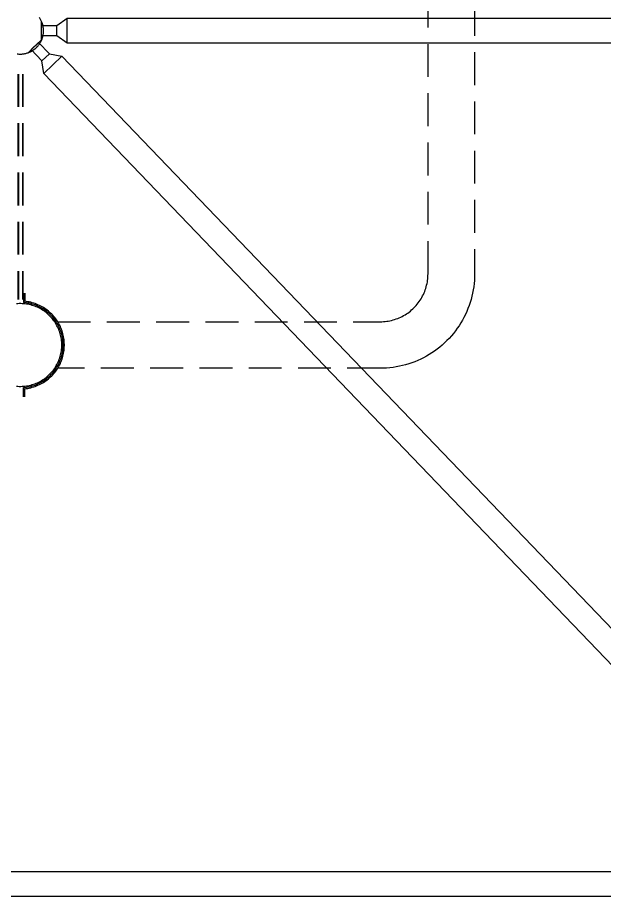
# Model space of a CAD drawing. Header units: centimetres. Extents: x 77182 to 116086, y 20619 to 33555.
# Drawn here: x 87300.2 to 87413.6, y 22556 to 22726 of the extents above; entities that cross this region are included whole.
import ezdxf

# ---------------------------------------------------------------- set-up
doc = ezdxf.new("R2010")
doc.units = ezdxf.units.CM
doc.header["$LTSCALE"] = 100
doc.linetypes.add('HIDDEN', pattern=[9.525, 6.35, -3.175])
doc.layers.add('A-ELEV-02', color=253, linetype='Continuous')
doc.layers.add('M-PIPE', color=235, linetype='Continuous')

# ---------------------------------------------------------------- blocks, each defined once
blk = doc.blocks.new('A$Ccc9a2781')
at = {"linetype": 'HIDDEN', "ltscale": 0.1}
for points in [[(702.5, 237.5), (702.5, 1047.3)], [(792.5, 1047.3), (792.5, 237.5)], [(-90.5, 624), (-90.5, 188)], [(-89.5, 624), (-89.5, 188)], [(-81.5, 624), (-81.5, 188)], [(-80.5, 624), (-80.5, 188)], [(792.5, 237.5), (792.4, 231.3), (792.1, 225), (791.5, 218.8), (790.8, 212.6), (789.8, 206.5), (788.7, 200.4), (787.3, 194.3), (785.7, 188.3), (783.9, 182.3), (782, 176.4), (779.8, 170.5), (777.4, 164.8), (774.8, 159.1), (772, 153.5), (769.1, 148.1), (765.9, 142.7), (762.6, 137.4), (759.1, 132.3), (755.4, 127.2), (751.6, 122.3), (747.6, 117.6), (743.4, 112.9), (739, 108.5), (734.6, 104.1), (729.9, 99.9), (725.2, 95.9), (720.3, 92.1), (715.2, 88.4), (710.1, 84.9), (704.8, 81.6), (699.4, 78.4), (694, 75.5), (688.4, 72.7), (682.7, 70.1), (677, 67.7), (671.1, 65.5), (665.2, 63.6), (659.2, 61.8), (653.2, 60.2), (647.1, 58.8), (641, 57.7), (634.9, 56.7), (628.7, 56), (622.5, 55.4), (616.2, 55.1), (610, 55)], [(610, 145), (613.2, 145.1), (616.3, 145.2), (619.5, 145.5), (622.6, 145.9), (625.7, 146.3), (628.8, 146.9), (631.9, 147.6), (635, 148.4), (638, 149.3), (641, 150.3), (643.9, 151.4), (646.9, 152.7), (649.7, 154), (652.6, 155.4), (655.3, 156.9), (658.1, 158.5), (660.7, 160.2), (663.3, 161.9), (665.9, 163.8), (668.4, 165.7), (670.8, 167.8), (673.1, 169.9), (675.4, 172.1), (677.6, 174.4), (679.7, 176.7), (681.8, 179.1), (683.7, 181.6), (685.6, 184.2), (687.3, 186.8), (689, 189.4), (690.6, 192.2), (692.1, 194.9), (693.5, 197.8), (694.8, 200.6), (696.1, 203.6), (697.2, 206.5), (698.2, 209.5), (699.1, 212.5), (699.9, 215.6), (700.6, 218.7), (701.2, 221.8), (701.6, 224.9), (702, 228), (702.3, 231.2), (702.4, 234.3), (702.5, 237.5)], [(-13.4, 145), (610, 145)], [(610, 55), (-13.4, 55)]]:
    blk.add_lwpolyline(points, dxfattribs=at)
at = {"linetype": 'HIDDEN'}
for points in [[(-79.5, 200), (-79.5, 182.3)], [(-77, 200), (-77, 184.6)], [(-93.1, 20.4), (-90.3, 20.1), (-87.6, 20), (-84.8, 20), (-82, 20.1), (-79.2, 20.2), (-76.5, 20.5), (-73.7, 20.9), (-71, 21.3), (-68.3, 21.9), (-65.6, 22.5), (-62.9, 23.3), (-60.2, 24.1), (-57.6, 25), (-55, 26), (-52.5, 27.1), (-50, 28.3), (-47.5, 29.6), (-45.1, 31), (-42.7, 32.4), (-40.4, 33.9), (-38.1, 35.5), (-35.9, 37.2), (-33.8, 39), (-31.7, 40.8), (-29.7, 42.7), (-27.7, 44.7), (-25.8, 46.7), (-24, 48.8), (-22.3, 51), (-20.6, 53.2), (-19, 55.5), (-17.5, 57.8), (-16.1, 60.2), (-14.8, 62.6), (-13.5, 65.1), (-12.3, 67.6), (-11.3, 70.2), (-10.3, 72.8), (-9.4, 75.4), (-8.6, 78.1), (-7.8, 80.8), (-7.2, 83.5), (-6.7, 86.2), (-6.3, 88.9), (-5.9, 91.7), (-5.7, 94.5), (-5.5, 97.2), (-5.5, 100), (-5.5, 102.8), (-5.7, 105.5), (-5.9, 108.3), (-6.3, 111.1), (-6.7, 113.8), (-7.2, 116.5), (-7.8, 119.2), (-8.6, 121.9), (-9.4, 124.6), (-10.3, 127.2), (-11.3, 129.8), (-12.3, 132.4), (-13.5, 134.9), (-14.8, 137.4), (-16.1, 139.8), (-17.5, 142.2), (-19, 144.5), (-20.6, 146.8), (-22.3, 149), (-24, 151.2), (-25.8, 153.3), (-27.7, 155.3), (-29.7, 157.3), (-31.7, 159.2), (-33.8, 161), (-35.9, 162.8), (-38.1, 164.5), (-40.4, 166.1), (-42.7, 167.6), (-45.1, 169), (-47.5, 170.4), (-50, 171.7), (-52.5, 172.9), (-55, 174), (-57.6, 175), (-60.2, 175.9), (-62.9, 176.7), (-65.6, 177.5), (-68.3, 178.1), (-71, 178.7), (-73.7, 179.1), (-76.5, 179.5), (-79.2, 179.8), (-82, 179.9), (-84.8, 180), (-87.6, 180), (-90.3, 179.9), (-93.1, 179.6)], [(-79.5, 17.7), (-76.6, 18), (-73.8, 18.3), (-70.9, 18.8), (-68.1, 19.3), (-65.3, 20), (-62.5, 20.8), (-59.8, 21.6), (-57.1, 22.5), (-54.4, 23.6), (-51.8, 24.7), (-49.2, 25.9), (-46.6, 27.2), (-44.1, 28.6), (-41.6, 30.1), (-39.2, 31.7), (-36.9, 33.3), (-34.6, 35.1), (-32.4, 36.9), (-30.2, 38.8), (-28.1, 40.7), (-26.1, 42.8), (-24.1, 44.9), (-22.2, 47.1), (-20.4, 49.3), (-18.7, 51.6), (-17, 53.9), (-15.5, 56.4), (-14, 58.8), (-12.6, 61.3), (-11.3, 63.9), (-10.1, 66.5), (-9, 69.2), (-7.9, 71.8), (-7, 74.6), (-6.2, 77.3), (-5.4, 80.1), (-4.8, 82.9), (-4.2, 85.7), (-3.8, 88.5), (-3.4, 91.4), (-3.2, 94.3), (-3, 97.1), (-3, 100), (-3, 102.9), (-3.2, 105.7), (-3.4, 108.6), (-3.8, 111.5), (-4.2, 114.3), (-4.8, 117.1), (-5.4, 119.9), (-6.2, 122.7), (-7, 125.4), (-7.9, 128.2), (-9, 130.8), (-10.1, 133.5), (-11.3, 136.1), (-12.6, 138.7), (-14, 141.2), (-15.5, 143.6), (-17, 146.1), (-18.7, 148.4), (-20.4, 150.7), (-22.2, 152.9), (-24.1, 155.1), (-26.1, 157.2), (-28.1, 159.3), (-30.2, 161.2), (-32.4, 163.1), (-34.6, 164.9), (-36.9, 166.7), (-39.2, 168.3), (-41.6, 169.9), (-44.1, 171.4), (-46.6, 172.8), (-49.2, 174.1), (-51.8, 175.3), (-54.4, 176.4), (-57.1, 177.5), (-59.8, 178.4), (-62.5, 179.2), (-65.3, 180), (-68.1, 180.7), (-70.9, 181.2), (-73.8, 181.7), (-76.6, 182), (-79.5, 182.3)], [(-77, 15.4), (-74.1, 15.8), (-71.2, 16.2), (-68.3, 16.8), (-65.4, 17.4), (-62.6, 18.2), (-59.7, 19), (-57, 19.9), (-54.2, 21), (-51.5, 22.1), (-48.8, 23.3), (-46.2, 24.6), (-43.6, 26), (-41.1, 27.5), (-38.6, 29.1), (-36.2, 30.8), (-33.8, 32.5), (-31.5, 34.4), (-29.2, 36.3), (-27.1, 38.3), (-25, 40.3), (-22.9, 42.4), (-21, 44.6), (-19.1, 46.9), (-17.3, 49.2), (-15.6, 51.6), (-14, 54.1), (-12.4, 56.6), (-11, 59.1), (-9.6, 61.7), (-8.3, 64.4), (-7.1, 67.1), (-6, 69.8), (-5, 72.6), (-4.1, 75.4), (-3.3, 78.2), (-2.6, 81), (-2, 83.9), (-1.5, 86.8), (-1.1, 89.7), (-0.8, 92.7), (-0.6, 95.6), (-0.5, 98.5), (-0.5, 101.5), (-0.6, 104.4), (-0.8, 107.3), (-1.1, 110.3), (-1.5, 113.2), (-2, 116.1), (-2.6, 119), (-3.3, 121.8), (-4.1, 124.6), (-5, 127.4), (-6, 130.2), (-7.1, 132.9), (-8.3, 135.6), (-9.6, 138.3), (-11, 140.9), (-12.4, 143.4), (-14, 145.9), (-15.6, 148.4), (-17.3, 150.8), (-19.1, 153.1), (-21, 155.4), (-22.9, 157.6), (-25, 159.7), (-27.1, 161.7), (-29.2, 163.7), (-31.5, 165.6), (-33.8, 167.5), (-36.2, 169.2), (-38.6, 170.9), (-41.1, 172.5), (-43.6, 174), (-46.2, 175.4), (-48.8, 176.7), (-51.5, 177.9), (-54.2, 179), (-57, 180.1), (-59.7, 181), (-62.6, 181.8), (-65.4, 182.6), (-68.3, 183.2), (-71.2, 183.8), (-74.1, 184.2), (-77, 184.6)], [(-79.5, 0), (-79.5, 17.7)], [(-77, 0), (-77, 15.4)]]:
    blk.add_lwpolyline(points, dxfattribs=at)

msp = doc.modelspace()

# ---------------------------------------------------------------- linework, layer by layer
at = {"layer": 'A-ELEV-02'}
for points in [[(87300.11, 22718.95), (87300.26, 22718.93), (87300.41, 22718.92), (87300.56, 22718.91), (87300.71, 22718.91), (87300.86, 22718.91), (87301.01, 22718.92), (87301.16, 22718.93), (87301.31, 22718.95), (87301.46, 22718.97), (87301.61, 22719), (87301.76, 22719.03), (87301.92, 22719.07), (87302.07, 22719.12), (87302.14, 22719.14), (87302.22, 22719.17), (87302.29, 22719.2), (87302.36, 22719.22), (87302.44, 22719.25), (87302.51, 22719.29), (87302.58, 22719.32), (87302.66, 22719.35), (87302.73, 22719.39), (87302.8, 22719.42), (87302.87, 22719.46), (87302.94, 22719.5), (87303.01, 22719.54), (87303.08, 22719.58), (87303.14, 22719.62), (87303.21, 22719.67), (87303.28, 22719.71), (87303.34, 22719.76), (87303.41, 22719.81), (87303.47, 22719.85), (87303.53, 22719.9), (87303.59, 22719.95), (87303.65, 22720.01), (87303.71, 22720.06), (87303.77, 22720.11), (87303.83, 22720.17), (87303.89, 22720.22), (87303.94, 22720.28), (87304.05, 22720.39), (87304.15, 22720.51), (87304.25, 22720.63), (87304.34, 22720.75), (87304.43, 22720.88), (87304.51, 22721.01), (87304.59, 22721.13), (87304.67, 22721.26), (87304.73, 22721.4), (87304.8, 22721.53), (87304.86, 22721.67), (87304.92, 22721.81), (87304.97, 22721.95), (87305.01, 22722.1), (87305.06, 22722.25), (87305.09, 22722.4), (87305.13, 22722.55), (87305.15, 22722.7), (87305.17, 22722.78), (87305.18, 22722.86), (87305.19, 22722.94), (87305.19, 22723.02), (87305.2, 22723.1), (87305.2, 22723.18), (87305.21, 22723.26), (87305.21, 22723.33), (87305.21, 22723.41), (87305.21, 22723.49), (87305.21, 22723.57), (87305.2, 22723.65), (87305.2, 22723.73), (87305.19, 22723.81), (87305.18, 22723.89), (87305.17, 22723.97), (87305.16, 22724.05), (87305.15, 22724.13), (87305.14, 22724.21), (87305.12, 22724.29), (87305.11, 22724.36), (87305.09, 22724.44), (87305.07, 22724.52), (87305.05, 22724.6), (87305.03, 22724.67), (87305.01, 22724.75), (87304.98, 22724.82), (87304.96, 22724.9), (87304.9, 22725.05), (87304.84, 22725.19), (87304.78, 22725.33), (87304.71, 22725.47), (87304.64, 22725.6), (87304.56, 22725.74), (87304.48, 22725.86), (87304.4, 22725.99)], [(87304.81, 22724.41), (87307.81, 22724.41), (87309.81, 22725.82), (87449.94, 22725.82), (87451.94, 22724.41), (87454.94, 22724.41)], [(87304.81, 22721.55), (87304.81, 22725.26)], [(87309.81, 22720.99), (87309.81, 22725.82)], [(87307.81, 22722.41), (87307.81, 22724.41)], [(87454.94, 22722.41), (87451.94, 22722.41), (87449.94, 22720.99), (87309.81, 22720.99), (87307.81, 22722.41), (87304.81, 22722.41)], [(87304.89, 22721.73), (87302.21, 22719.17)], [(87306.35, 22718.98), (87304.9, 22717.59)], [(87308.75, 22718.52), (87305.27, 22715.17)], [(87146.48, 22559.41), (87149.48, 22559.41), (87151.48, 22560.82), (87449.94, 22560.82), (87451.94, 22559.41), (87454.94, 22559.41)], [(87454.94, 22557.41), (87451.94, 22557.41), (87449.94, 22555.99), (87151.48, 22555.99), (87149.48, 22557.41), (87146.48, 22557.41)]]:
    msp.add_lwpolyline(points, dxfattribs=at)
msp.add_lwpolyline([(87304.27, 22721.14), (87306.35, 22718.98), (87308.75, 22718.52), (87454.49, 22566.65), (87454.85, 22564.22), (87456.93, 22562.06), (87455.48, 22560.67), (87453.41, 22562.84), (87451, 22563.3), (87305.27, 22715.17), (87304.9, 22717.59), (87302.83, 22719.76)], close=True, dxfattribs=at)

# ---------------------------------------------------------------- block references
at = {"layer": 'M-PIPE', "lineweight": 35, "xscale": 0.1, "yscale": 0.1, "zscale": 0.1}
msp.add_blockref('A$Ccc9a2781', (87309.29, 22652.64, 533.11), dxfattribs=at)

doc.saveas('drawing.dxf')
